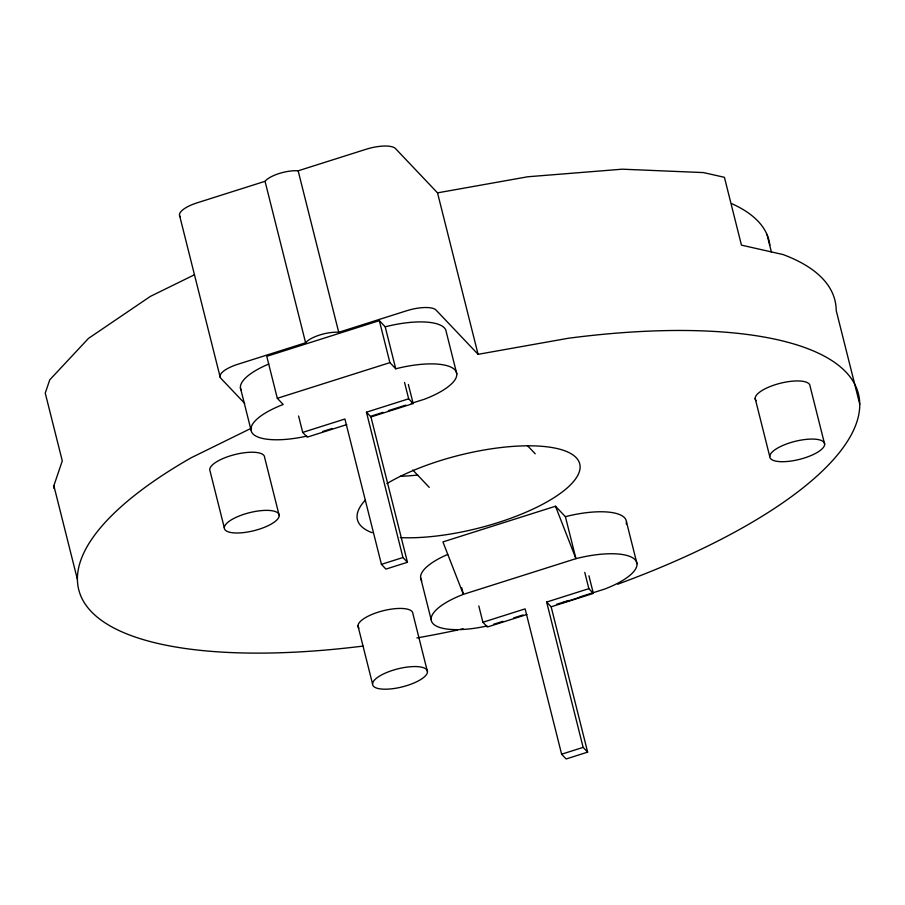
<?xml version="1.0" encoding="UTF-8"?>
<svg xmlns="http://www.w3.org/2000/svg" width="905" height="905" viewBox="0 0 905 905"><rect width="100%" height="100%" fill="white"/><g stroke="black" fill="none" stroke-linecap="round" stroke-linejoin="round"><path stroke-width="1.36" d="M53.972 488.496A401.967 132.198 -14.1 0 1 53.859 485.702L62.287 460.917L45.25 393.098L49.764 379.829L88.475 338.402L150.332 296.421L194.518 274.724M251.5 428.133L190.887 457.907A401.967 132.198 -14.1 0 0 363.029 646.08M617.663 584.211A401.967 132.198 -14.1 0 0 858.89 395.915A401.967 132.198 -14.1 0 0 568.351 338.255L478.089 354.33L437.522 192.856L395.519 148.59A24.684 8.122 -14.1 0 0 366.027 149.291L298.152 170.807A21.154 6.957 -14.1 0 0 265.041 181.305L197.166 202.822A24.684 8.122 -14.1 0 0 180.299 216.815M478.089 354.33L436.074 310.076A24.684 8.122 -14.1 0 0 406.594 310.777L338.719 332.293A21.154 6.957 -14.1 0 0 305.607 342.791L237.732 364.308A24.684 8.122 -14.1 0 0 220.854 378.29L244.723 403.438M411.175 403.426L424.581 399.173A57.23 18.824 -14.1 0 0 454.864 369.817A57.23 18.824 -14.1 0 0 395.745 368.799L385.202 326.818L379.353 320.642L266.771 356.332L277.315 398.313L283.175 404.49A57.23 18.824 -14.1 0 0 252.269 433.11A57.23 18.824 -14.1 0 0 306.818 436.108M277.315 398.313L389.897 362.634L395.745 368.799M298.593 416.017L302.7 432.398L344.918 419.015L381.424 564.347L385.926 569.098L407.454 562.277L370.948 416.945L366.446 412.194L408.664 398.811L413.166 403.562L370.948 416.945M322.723 431.47L332.112 428.495M370.971 416.176L383.041 412.352M388.392 410.644L405.825 405.123M346.785 424.603L307.214 437.149L302.7 432.398M579.313 597.108L604.778 589.031A57.23 18.824 -14.1 0 0 635.061 559.675A57.23 18.824 -14.1 0 0 575.942 558.657L565.399 516.676L555.489 506.234L442.918 541.914L463.371 594.347A57.23 18.824 -14.1 0 0 432.466 622.968A57.23 18.824 -14.1 0 0 487.014 625.966M381.424 564.347L402.951 557.525L407.454 562.277M478.813 605.965L482.897 622.255L525.115 608.873L561.62 754.204L566.123 758.956L587.65 752.134L551.145 606.803L546.643 602.051L588.85 588.669L593.363 593.42L551.145 606.803M493.542 624.292L502.92 621.316M513.644 617.923L523.022 614.948M556.53 604.325L568.589 600.501M526.981 614.461L487.399 627.007L482.897 622.255M561.62 754.204L583.137 747.383L587.65 752.134M437.522 192.856L527.785 176.769L622.289 169.19L703.547 172.595L724.419 177.312L741.455 245.142L783.063 254.554A401.967 132.198 -14.1 0 1 836.22 310.573L859.75 404.23M527.457 445.611L535.217 453.79M412.782 470.012L429.264 487.376M555.489 506.234L575.942 558.657L463.371 594.347L461.663 587.571M824.659 444.242A28.213 9.276 -14.1 0 0 783.391 445.226A28.213 9.276 -14.1 0 0 783.572 461.697A28.213 9.276 -14.1 0 0 824.659 444.242L810.054 386.107A28.213 9.276 -14.1 0 0 778.911 383.63A28.213 9.276 -14.1 0 0 756.116 400.655M767.01 234.553L771.479 252.325M755.155 398.404L769.748 456.527M626.441 521.721L636.984 563.702M588.929 575.772L593.363 593.42M584.766 572.379L588.85 588.669M546.643 602.051L583.137 747.383M456.787 373.856L446.244 331.864A57.23 18.824 -14.1 0 0 385.202 326.818M408.359 384.455L413.166 403.562M404.546 382.43L408.664 398.811M379.353 320.642L389.897 362.634M420.61 577.684L431.165 619.676M366.446 412.194L402.951 557.525M427.477 671.736A28.213 9.276 -14.1 0 0 386.197 672.72A28.213 9.276 -14.1 0 0 386.39 689.191A28.213 9.276 -14.1 0 0 427.477 671.736L412.872 613.613A28.213 9.276 -14.1 0 0 381.729 611.124A28.213 9.276 -14.1 0 0 358.934 628.149M298.152 170.807L338.719 332.293M265.041 181.305L305.607 342.791M357.961 625.898L372.566 684.033M279.215 515.545A28.213 9.276 -14.1 0 0 237.947 516.517A28.213 9.276 -14.1 0 0 238.139 532.988A28.213 9.276 -14.1 0 0 279.215 515.545L264.622 457.41A28.213 9.276 -14.1 0 0 237.065 454.039A28.213 9.276 -14.1 0 0 209.711 469.695L224.316 527.83M240.425 387.826L250.968 429.818M179.676 215.888L220.232 377.362M53.859 485.702L77.389 579.358M731.602 203.591A352.599 115.964 -14.1 0 1 769.85 245.221M578.159 597.809A401.967 132.198 -14.1 0 1 562.107 602.888M463.134 628.828A401.967 132.198 -14.1 0 1 460.351 629.439M457.557 630.027A401.967 132.198 -14.1 0 1 416.911 637.934M386.899 483.598A114.596 37.682 -14.1 0 1 542.005 446.312A114.596 37.682 -14.1 0 1 554.675 497.252A114.596 37.682 -14.1 0 1 400.338 537.615M372.204 532.728A114.596 37.682 -14.1 0 1 365.371 500.08M417.748 475.035A114.596 37.682 -14.1 0 1 400.304 476.302M421.775 580.795A57.23 18.824 -14.1 0 1 447.715 554.437M565.399 516.676A57.23 18.824 -14.1 0 1 626.271 524.018M241.002 389.942A57.23 18.824 -14.1 0 1 268.774 364.048"/></g></svg>
